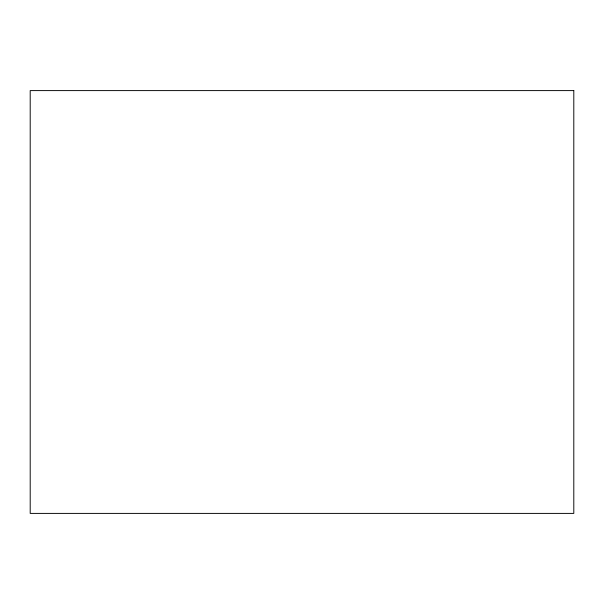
<?xml version="1.0" encoding="UTF-8"?>
<svg xmlns="http://www.w3.org/2000/svg" width="604" height="604" viewBox="0 0 604 604"><rect width="100%" height="100%" fill="white"/><g stroke="black" fill="none" stroke-linecap="round" stroke-linejoin="round"><path stroke-width="0.91" d="M573.8 90.6L30.2 90.6L30.2 513.4L573.8 513.4L573.8 90.6"/></g></svg>
